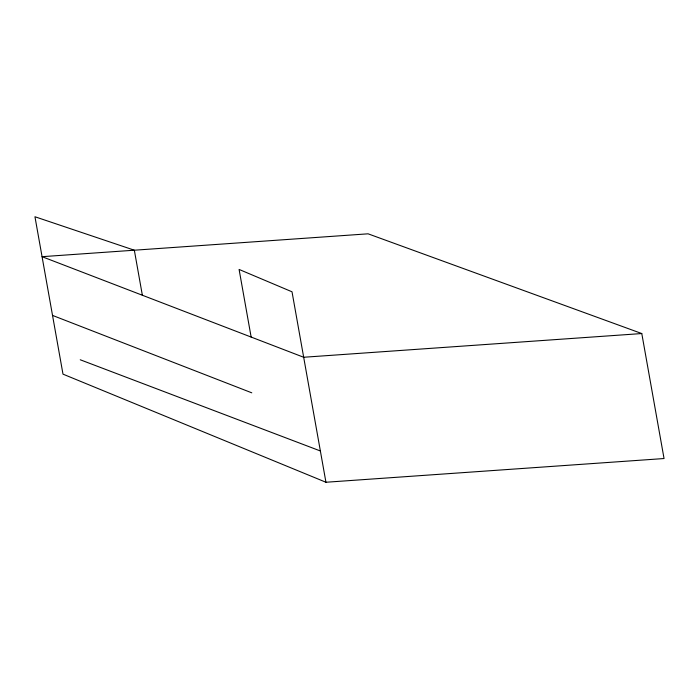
<?xml version="1.0" encoding="UTF-8"?>
<svg xmlns="http://www.w3.org/2000/svg" width="699" height="699" viewBox="0 0 699 699"><rect width="100%" height="100%" fill="white"/><g stroke="black" fill="none" stroke-linecap="round" stroke-linejoin="round"><path stroke-width="1.05" d="M641.787 333.545L303.681 357.259L42.062 256.682L368.085 233.816L641.787 333.545L664.05 458.535L325.944 482.249L62.989 374.14L34.95 216.751L134.339 250.207L142.36 295.24M80.254 359.775L320.369 450.969M52.521 315.406L251.78 392.821M325.944 482.249L292.016 291.798L239.093 269.438L251.142 337.067"/></g></svg>
